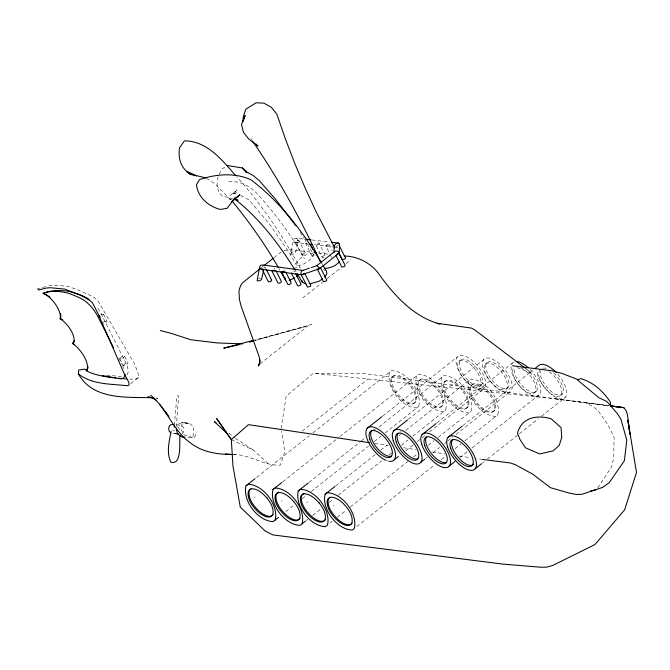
<?xml version="1.0" encoding="UTF-8"?>
<svg xmlns="http://www.w3.org/2000/svg" width="670" height="670" viewBox="0 0 670 670"><rect width="100%" height="100%" fill="white"/><g stroke="black" fill="none" stroke-linecap="round" stroke-linejoin="round"><path stroke-width="0.5" stroke-dasharray="3.35 2.51" d="M130.684 383.642L138.313 377.604L138.464 374.471L134.67 364.086L98.138 301.215L94.152 297.497L90.785 295.663L78.809 290.21L67.921 286.392L53.784 285.043L46.573 286.299M174.334 425.14L176.595 399.337L177.232 395.803L178.622 395.945L176.361 426.354M188.01 437.351L192.952 437.594L193.856 427.108L189.585 423.373C185.682 423.122 180.791 421.279 177.877 424.939L176.981 427.552M299.113 240.765L298.904 242.222L295.755 242.339L302.103 254.96L303.309 255.103L304.984 254.307L305.461 253.377L299.113 240.765C296.676 239.215 298.024 244.784 295.88 242.28L294.808 242.465L293.309 240.748L294.189 238.604L296.567 238.185L303.786 239.031M306.441 243.135L305.704 243.503L312.053 256.124L314.934 255.471M319.096 243.101L318.887 244.558L315.738 244.676L322.086 257.297L323.283 257.439L324.967 256.652L325.444 255.714L319.096 243.101L317.898 242.959L315.738 244.676M325.771 245.857L327.932 244.131L329.129 244.274L328.895 245.756L325.771 245.857L329.849 253.964M218.085 176.93L216.988 184.334L218.588 191.855L222.599 196.561L227.942 197.181L237.448 189.903L232.038 194.191L236.276 192.659L233.302 193.354L237.976 194.417M100.743 314.691L103.557 314.431L101.639 316.474M103.557 314.431L106.999 321.282L106.203 322.63L103.842 323.786M119.888 358.609L121.806 356.566L124.612 356.306L128.062 363.157L126.144 365.2L123.33 365.46L119.888 358.609L122.702 358.349L124.612 356.306M123.33 365.46L125.248 363.416L128.062 363.157M265.102 269.013L265.328 267.539L263.921 267.598L264.315 266.627M281.14 428.465L286.199 396.146L313.367 373.232L362.83 373.366L609.373 405.769M296.567 238.185L298.066 239.91L295.755 251.753L295.018 253.159L292.497 254.34L290.705 254.114L293.309 240.748M389.546 372.135C385.803 386.9 401.447 407.511 416.665 407.93L418.708 406.38C422.452 391.615 406.807 370.996 391.598 370.585L312.454 433.197M416.489 375.87C412.745 390.627 428.39 411.246 443.607 411.656L445.651 410.107C449.394 395.35 433.75 374.731 418.532 374.321L339.389 436.932M441.831 377.168C438.088 391.933 453.732 412.553 468.95 412.963L470.993 411.413C474.737 396.657 459.092 376.038 443.883 375.627L378.676 427.192M468.64 380.577C464.896 395.334 480.541 415.953 495.758 416.363L497.802 414.822C501.545 400.057 485.901 379.438 470.692 379.027L405.484 430.592M297.681 240.832L298.066 239.91M194.426 437.778L196.704 432.284M302.103 254.96L302.58 254.03L304.255 253.235L305.461 253.377M312.053 256.124L312.522 255.195L314.205 254.399M322.086 257.297L322.563 256.367L324.238 255.572L325.444 255.714M290.705 254.114L291.45 252.674L293.971 251.526L295.755 251.753M219.165 174.275L221.971 169.1L225.723 166.512M597.816 487.844L611.735 466.588L613.678 457.744L614.089 437.225L607.924 424.73L599.424 412.494L595.119 408.08L586.493 402.854L555.698 398.943L313.367 373.232M182.031 433.792L183.454 432.326L184.116 430.182L183.831 427.937L182.684 426.179L180.975 425.391L175.774 424.73M337.965 245.304L335.804 247.029L337.169 249.734M261.568 267.531L263.142 266.283M274.156 257.565L281.241 251.962M302.74 297.941L322.362 282.405M327.27 278.519L340.352 268.159M346.072 263.62L350.979 259.734M260.127 363.793L308.25 325.679L311.659 324.38L254.583 340.536M302.178 431.128L367.964 379.027M256.677 477.375L309.172 435.793M391.607 377.503L392.528 376.783M254.474 497.458L255.195 496.889M282.799 481.755L338.576 437.577M418.549 381.238L419.47 380.51M382.754 416.011L457.384 356.909M281.417 501.185L282.137 500.624M458.774 361.549L460.332 360.326M308.962 482.408L360.636 441.488M361.457 440.835L365.56 437.585M414.814 402.461L415.735 401.732M443.892 382.545L444.813 381.816M285.847 511.62L294.046 505.121M302.245 498.622L306.349 495.373M311.265 491.479L368.676 446.002M374.421 441.455L380.979 436.262M385.083 433.013L418.708 406.38M408.365 419.303L483.807 359.547M306.76 502.492L307.48 501.922M485.206 364.195L486.755 362.964M335.771 485.817L375.141 454.629M380.887 450.081L387.444 444.888M398.926 435.793L400.568 434.495M441.756 406.188L442.669 405.467M470.7 385.945L471.621 385.225M306.224 520.548L307.865 519.25M312.781 515.347L321.809 508.203M329.188 502.358L333.291 499.108M338.208 495.214L381.682 460.784M389.061 454.93L391.523 452.987M401.364 445.19L407.921 439.989M412.846 436.095L445.651 410.107M479.98 386.138L481.537 384.907M436.873 422.929L512.324 363.165M333.576 505.9L334.288 505.331M405.752 450.684L413.139 444.838M417.234 441.589L421.338 438.339M422.159 437.694L426.254 434.445M429.537 431.849L484.485 388.324M467.099 407.494L468.02 406.765M329.925 523.153L332.387 521.201M337.312 517.307L346.331 510.155M350.435 506.914L407.846 461.437M413.583 456.89L416.866 454.294M428.348 445.198L434.085 440.651M438.188 437.401L470.993 411.413M506.411 388.776L507.961 387.553M462.794 425.685L532.508 370.477M425.618 458.523L427.259 457.225M433.004 452.677L439.562 447.476M444.478 443.582L446.94 441.631M447.761 440.986L452.685 437.083M455.96 434.487L510.909 390.962M493.907 410.903L494.829 410.174M356.733 526.553L434.654 464.838M441.212 459.645L445.316 456.396M455.156 448.599L460.893 444.051M464.997 440.801L497.802 414.822M534.92 392.402L536.477 391.171M459.871 457.593L468.079 451.094M472.174 447.853L539.425 394.588M560.849 395.158L562.398 393.935M482.517 462.953L484.159 461.655M487.433 459.059L518.597 434.369M519.418 433.725L538.278 418.784M541.561 416.187L565.346 397.344M183.898 422.879L181.721 422.711L189.585 423.373L183.898 422.879L181.595 424.696L181.285 429.956L184.083 434.847L192.952 437.594M138.313 377.604L136.027 379.027L129.243 379.22M103.063 322.236L105.424 321.081L106.999 321.282M258.712 278.904L260.396 278.117M283.703 250.706L289.917 249.692L313.493 252.431M293.803 268.561L297.723 267.338L300.361 267.908C282.238 235.463 261.668 204.074 236.56 176.57M45.602 286.609L38.651 288.502M254.701 340.569L306.056 326.474L254.843 339.983M232.247 198.756L228.378 199.166L232.322 199.023M337.697 247.515L335.804 247.029M228.73 181.738C239.173 180.456 249.357 185.657 256.484 193.01C274.909 213.018 291.224 235.003 304.415 258.804M121.521 376.507L104.956 375.033M233.83 454.587L235.714 454.67L233.662 454.562M233.378 454.662C249.994 454.093 263.829 466.178 280.328 465.114L284.8 451.923L281.618 431.522M313.108 253.679C306.332 253.118 299.683 258.025 296.123 263.528L296.525 265.32C303.301 265.881 309.942 260.965 313.51 255.463L313.108 253.679L304.683 239.249M318.618 253.026L328.87 254.215M312.027 239.994L329.548 242.046M305.704 243.503L306.902 243.646M294.808 242.465L307.195 243.914M314.414 244.759L335.059 247.18M172.508 430.601L174.585 430.844M155.809 398.072L157.726 398.315L155.75 398.047M482.852 459.478L476.68 458.623M171.822 433.113L172.475 433.197M586.493 402.854L608.72 405.719M555.698 398.943L608.385 405.693M273.871 268.712L275.052 268.879M283.686 270.06L284.867 270.219M293.51 271.409L294.683 271.568M374.714 443.448L388.106 445.441M403.549 447.744L415.911 449.578M432.393 452.032L444.754 453.875M459.168 456.019L470.499 457.702M517.156 367.587L532.173 373.416L525.498 368.358M206.444 178.27L214.283 183.337L231.384 200.464M240.681 195.364L249.039 199.945L270.094 224.885L288.226 251.116L296.525 265.32M323.375 269.507L326.248 270.722M231.326 439.612L253.62 450.257L268.913 464.503M235.404 438.306L253.62 450.257M228.897 433.13L234.592 437.661M250.965 138.74L252.372 140.214M300.21 232.415L304.121 238.394M178.354 427.217L179.862 429.696M321.608 262.967L322.639 264.692M295.068 270.094L296.115 271.844M278.879 268.519L279.909 270.303M329.129 244.274L332.303 250.58M330.302 254.868L331.667 257.573M118.758 358.073L121.999 364.514M468.916 404.454C469.377 397.117 464.402 390.811 459.469 385.92A18.601 8.367 51.6 0 0 443.909 384.128C443.456 391.473 448.423 397.779 453.356 402.662A18.601 8.367 51.6 0 0 468.916 404.462M417.653 383.55C417.192 390.895 422.159 397.193 427.091 402.084A18.601 8.367 51.6 0 0 442.661 403.884C443.113 396.54 438.147 390.233 433.214 385.342A18.601 8.367 51.6 0 0 417.644 383.55M388.6 461.186A20.82 9.363 51.6 0 1 386.875 460.692M373.265 429.478A16.289 7.337 51.7 0 1 375.476 429.319M399.697 432.117A16.289 7.337 51.7 0 1 401.112 431.907M525.473 368.316A16.289 7.328 51.6 0 1 536.879 383.944A16.289 7.328 51.6 0 1 532.667 392.377L529.987 391.607A16.289 7.328 51.6 0 1 514.393 368.483M520.925 367.704A16.289 7.328 51.6 0 1 534.744 383.491A16.289 7.328 51.6 0 1 531.109 393.608L528.437 392.838A16.289 7.328 51.6 0 1 515.841 380.677A16.289 7.328 51.6 0 1 513.714 367.813M530.163 369.589A20.82 9.363 51.6 0 1 540.531 387.88A20.82 9.363 51.6 0 1 534.551 396.129L531.134 395.149A20.82 9.363 51.6 0 1 513.806 377.344A20.82 9.363 51.6 0 1 514.367 361.808M553.671 372.939A16.289 7.328 51.6 0 1 563.118 387.913A16.289 7.328 51.6 0 1 558.587 395.141L555.907 394.37A16.289 7.328 51.6 0 1 540.313 371.239M542.792 368.282A16.289 7.328 51.6 0 1 546.754 368.55M549.082 371.775A16.289 7.328 51.6 0 1 561.117 387.52A16.289 7.328 51.6 0 1 557.03 396.372L554.358 395.602A16.289 7.328 51.6 0 1 540.799 381.666A16.289 7.328 51.6 0 1 541.234 369.513M557.909 374.337A20.82 9.363 51.6 0 1 560.472 398.893L557.055 397.913A20.82 9.363 51.6 0 1 536.938 369.915M127.166 374.823A17.989 8.501 50.8 0 0 125.792 362.788L101.287 314.062A21.239 10.042 50.8 0 0 96.597 306.81M122.459 365.435A17.989 7.671 52.4 0 1 124.352 370.2M504.15 388.759L501.478 387.989A16.289 7.328 51.6 0 1 485.758 365.661A16.289 7.328 51.6 0 1 503.044 370.636A16.289 7.328 51.6 0 1 504.15 388.759M502.601 389.99L499.921 389.22A16.289 7.328 51.6 0 1 484.209 366.892A16.289 7.328 51.6 0 1 501.495 371.867A16.289 7.328 51.6 0 1 502.601 389.99M506.034 392.511L502.617 391.523A20.82 9.363 51.6 0 1 482.534 362.989A20.82 9.363 51.6 0 1 504.627 369.354A20.82 9.363 51.6 0 1 506.034 392.511M477.727 386.121L475.047 385.351A16.289 7.328 51.6 0 1 459.335 363.014A16.289 7.328 51.6 0 1 476.621 367.998A16.289 7.328 51.6 0 1 477.727 386.121M476.169 387.352L473.497 386.582A16.289 7.328 51.6 0 1 457.778 364.246A16.289 7.328 51.6 0 1 475.072 369.229A16.289 7.328 51.6 0 1 476.169 387.352M479.611 389.873L476.194 388.885A20.82 9.363 51.6 0 1 456.111 360.351A20.82 9.363 51.6 0 1 478.204 366.708A20.82 9.363 51.6 0 1 479.611 389.873M489.443 392.62L486.286 389.329A18.601 8.367 51.6 0 0 470.717 387.528C470.265 394.873 475.231 401.179 480.164 406.07A18.601 8.367 51.6 0 0 495.725 407.863C496.194 402.109 492.919 396.916 489.443 392.62M488.522 393.349L485.365 390.057A18.601 8.367 51.6 0 0 469.804 388.257C469.352 395.602 474.31 401.908 479.243 406.791A18.601 8.367 51.6 0 0 494.812 408.591C495.272 402.838 492.006 397.637 488.522 393.349M461.714 389.948L458.556 386.649A18.601 8.367 51.6 0 0 442.996 384.848C442.543 392.193 447.501 398.499 452.434 403.39A18.601 8.367 51.6 0 0 468.003 405.191C468.464 399.437 465.189 394.236 461.714 389.948M437.284 387.913L434.127 384.622A18.601 8.367 51.6 0 0 418.566 382.821C418.114 390.166 423.072 396.472 428.013 401.355A18.601 8.367 51.6 0 0 443.574 403.156C444.034 397.402 440.768 392.201 437.284 387.913M410.341 384.178L407.184 380.887A18.601 8.367 51.6 0 0 391.623 379.086C391.171 386.431 396.137 392.737 401.07 397.628A18.601 8.367 51.6 0 0 416.631 399.421C417.092 393.667 413.826 388.474 410.341 384.178M409.429 384.907L406.271 381.615A18.601 8.367 51.6 0 0 390.71 379.815C390.258 387.159 395.216 393.466 400.149 398.349A18.601 8.367 51.6 0 0 415.718 400.149C416.179 394.396 412.904 389.195 409.429 384.907"/><path stroke-width="1" d="M311.282 267.531L316.902 265.605L333.962 252.088L334.271 245.538L336.156 243.52L338.827 243.135L339.615 244.768L339.221 253.059L319.456 268.72L301.684 274.809L261.049 269.24L259.524 267.539L260.404 265.379L262.799 264.926L302.857 270.42L309.414 268.176M243.001 121.128L243.277 116.739L245.798 109.21L256.166 102.786L263.804 103.13L271.367 107.301L276.827 114.168L285.428 139.042L294.85 163.631L305.101 187.91L316.156 211.854L334.807 247.917M174.192 427.2L174.334 425.14M152.936 397.712C127.007 396.95 93.39 400.434 78.415 373.969L78.683 370.058L84.529 369.128L87.117 370.125M102.368 322.982L102.812 323.878M259.524 267.539L257.129 280.705L258.922 280.931L261.442 279.75L263.603 270.538M171.126 431.48C169.175 441.321 166.227 452.744 170.858 462.141C182.181 465.617 179.183 441.806 179.97 435.634M243.252 121.077L245.128 115.483L241.518 124.511L243.403 132.241L248.863 139.117L257.992 146.11L255.89 143.899M336.298 255.061L338.786 252.816L345.167 265.488L344.673 266.425L341.8 267.062L336.013 255.563M255.035 478.673L246.016 485.817C242.28 500.582 257.916 521.201 273.134 521.612L278.46 517.466M281.978 482.4L272.958 489.552C269.223 504.309 284.859 524.928 300.076 525.339L305.403 521.193M275.177 520.062C278.921 505.297 263.285 484.686 248.067 484.268L246.016 485.817M298.301 490.859C294.566 505.616 310.202 526.235 325.419 526.645L327.463 525.096C331.206 510.339 315.57 489.72 300.353 489.309L298.301 490.859L308.141 483.062M302.12 523.798C305.863 509.032 290.219 488.413 275.01 488.003L272.958 489.552M325.109 494.259C321.374 509.024 337.01 529.635 352.227 530.054L354.279 528.504C358.014 513.739 342.378 493.12 327.161 492.71L325.109 494.259L334.95 486.462M266.233 269.348L271.677 280.161L271.166 281.107L269.482 281.886L268.302 281.727L262.087 269.038L261.049 269.24M610.68 405.291L610.186 401.757C602.983 391.188 593.252 382.126 580.689 378.617L577.607 380.074L598.846 397.712L606.986 401.606L617.33 413.583L620.931 419.253L626.768 440.14L624.381 460.7L609.315 482.584L602.698 487.375L581.945 494.293L576.518 494.485L569.09 493.061L550.397 487.676L532.817 474.218L515.331 464.679L510.565 462.995L482.852 459.478M259.742 363.936L258.344 366.071L259.399 363.19L259.675 359.539L259.96 362.294L259.34 357.294L241.2 306.399L239.408 299.473L238.964 290.596L240.564 285.763L242.44 282.899L259.993 268.779M324.707 277.012L326.885 273.904L326.248 270.722L323.158 265.546M258.519 365.066L259.65 363.844M99.621 315.386L98.825 316.734L100.4 316.935M339.623 261.585C335.988 265.797 330.385 268.26 324.841 268.394M296.266 276.794L298.225 274.734M124.938 374.279A17.989 7.671 52.4 0 1 118.967 378.525C107.87 377.017 96.363 375.937 86.237 370.778A18.643 7.956 52.4 0 0 84.914 357.998A18.643 7.956 52.4 0 0 72.494 343.459A16.113 6.876 52.4 0 0 71.849 332.01A16.113 6.876 52.4 0 0 60.091 318.794L60.417 318.535A16.976 8.023 50.8 0 0 60.618 313.694M72.494 343.459L72.829 343.199A16.113 7.621 50.8 0 0 74.412 340.921M86.237 370.778L86.564 370.518A18.643 8.81 50.8 0 0 88.072 366.565M263.921 265.663L273.368 258.184M367.177 428.356L381.934 416.665M393.6 430.994L407.544 419.956M422.117 434.621L436.053 423.574M394.27 459.779L398.374 456.53M448.037 437.376L461.973 426.338M534.962 368.525L538.245 365.929A20.82 9.363 51.6 0 1 556.083 372.353M420.701 462.417L424.797 459.168M449.21 466.035L454.955 461.488M475.139 468.799L481.696 463.606M235.162 198.446L239.877 194.727L231.401 202.248L235.019 197.893L227.055 208.328L220.397 209.434C208.713 206.603 197.483 197.106 196.536 184.543L199.501 179.585C215.857 174.049 235.187 172.332 251.116 179.912C280.001 201.712 302.547 231.242 321.089 262.104M317.228 269.399L320.528 267.682L326.759 280.077L326.265 281.015L323.392 281.651L317.463 269.298M322.63 278.812L318.803 281.35L310.243 283.745M294.616 277.866L289.189 280.395M333.962 252.088L335.804 250.948L338.425 251.434L339.221 253.059L338.534 253.486M302.857 270.42L301.441 271.007L300.855 273.209L301.684 274.809L304.699 273.31L310.847 285.537L310.336 286.475L307.471 287.095L301.132 274.482L302.145 274.625M249.6 341.935L252.59 341.097M249.667 341.951L252.691 341.122M253.838 340.243L223.713 348.191L239.634 344.564M590.655 491.026L596.71 489.544M274.809 270.353L271.677 270.446L278.025 283.058L279.197 283.217L280.889 282.439L281.4 281.5L275.956 270.68M284.624 271.702L281.492 271.786L287.84 284.407L289.013 284.566L290.705 283.787L291.216 282.841L285.772 272.028M316.902 265.605L318.652 267.104L319.28 268.737M242.624 343.886L217.097 342.923L190.64 339.74L171.436 333.417L160.348 330.536M232.884 454.545C218.286 454.536 202.843 452.418 190.942 443.264C172.952 431.095 167.291 408.7 150.633 395.292M185.046 437.2L182.081 437.049L177.45 433.758L176.377 429.294M232.632 454.511L225.43 454.126L232.39 454.595M126.437 378.994L118.875 378.223M314.515 252.548L316.567 252.783M344.246 255.999C357.21 256.225 369.43 262.339 377.662 272.338C393.391 294.457 412.862 316.726 440.014 324.096M227.222 165.473L242.339 167.969L246.937 172.031L253.185 175.573L259.039 180.398L275.378 199.007L295.73 225.581M305.847 239.274L310.997 239.877M331.608 242.289L338.827 243.135M309.255 244.156L312.354 244.525M512.466 365.761L551.963 370.778L562.096 373.433L577.909 379.572M112.141 377.302L102.326 375.635M114.051 377.545L115.969 377.788M173.237 424.411L170.766 424.721L169.334 426.179L168.673 428.323L168.957 430.576L170.105 432.326M174.175 433.415L178.463 433.959M610.747 405.978L623.879 407.678L626.115 410.635L627.447 414.797L629.968 434.361L627.849 420.073L636.5 472.459L624.616 509.878L594.985 544.517L552.658 565.488L546.603 567.163L540.606 567.214L502.843 564.106L272.774 534.894L265.111 530.975L240.296 507.073L232.951 465.96L231.326 439.612L216.753 418.666L231.326 439.612L248.444 424.654L369.564 442.686M610.454 405.953L623.879 407.678L610.412 405.903M261.953 269.106L263.134 269.273M292.488 273.293L291.316 273.134L297.656 285.747L298.837 285.914L300.52 285.135L301.031 284.189L295.596 273.368M271.074 280.085L271.677 280.161M150.817 397.369L147.852 396.958L152.4 398.122L155.959 400.015M439.018 323.811L437.024 323.25L471.479 328.091L474.62 329.791L524.669 367.721M234.257 199.258L238.043 200.33L235.539 199.216M205.573 177.91C197.483 175.414 187.458 175.28 182.743 166.671C179.133 161.118 178.589 154.301 179.485 147.877L184.468 140.851C206.812 140.935 221.795 159.594 235.162 175.037M297.162 273.603L302.413 282.372L306.249 283.988M192.952 174.217L186.721 171.361L189.535 174.116L196.511 175.85L194.727 175.029M235.388 199.509C259.583 218.68 278.904 243.872 295.068 270.094M78.415 373.969C92.242 384.798 110.902 383.851 127.535 385.753L129.159 384.856L128.732 382.185L123.774 372.713L98.373 314.347L92.636 303.083L90.165 300.654L81.221 295.487L64.538 289.072L50.401 287.723L46.088 288.05L38.592 290.051L37.763 288.703M215.891 422.778L214.258 421.48L227.306 433.758M232.833 201.896C249.625 222.624 265.194 244.408 278.368 267.623M159.619 404.236L167.701 415.031M165.398 411.933L169.041 416.815M252.716 141.303C278.745 179.342 301.299 219.752 320.252 261.761M280.939 272.087L285.571 280.127L284.909 277.924M339.137 245.388L345.511 258.059L345.033 258.997L342.152 259.65L338.526 252.439M310.419 244.625L312.689 249.131M113.674 347.965L97.954 316.709A21.239 9.062 52.4 0 0 82.686 299.423A128.28 54.722 52.4 0 0 67.293 292.941C59.253 291.073 50.895 290.462 43.056 293.385A16.976 7.244 52.4 0 1 55.819 304.741A16.976 7.244 52.4 0 1 60.091 318.794M302.095 280.78L302.413 282.372M327.203 501.227C326.742 508.564 331.709 514.861 336.633 519.736A18.593 8.367 51.6 0 0 352.185 521.536C352.646 514.2 347.688 507.902 342.755 503.019A18.593 8.367 51.6 0 0 327.195 501.227M385.979 460.34A20.82 9.363 51.6 0 1 365.904 431.798A20.82 9.363 51.6 0 1 387.989 438.163A20.82 9.363 51.6 0 1 389.404 461.32M391.28 456.195A16.289 7.337 51.7 0 1 376.172 446.932A16.289 7.337 51.7 0 1 371.674 430.542M417.712 458.833A16.289 7.337 51.7 0 1 402.595 449.57A16.289 7.337 51.7 0 1 398.106 433.189M517.198 361.624A20.82 9.363 51.6 0 1 528.27 367.755M446.22 462.459A16.289 7.337 51.7 0 1 431.103 453.188A16.289 7.337 51.7 0 1 426.614 436.806M473.74 464.151A16.289 7.337 51.7 0 1 458.372 457.602A16.289 7.337 51.7 0 1 452.535 439.57M304.012 493.421A18.593 8.367 51.6 0 0 301.307 497.098C300.855 504.426 305.813 510.724 310.738 515.607A18.593 8.367 51.6 0 0 325.402 519.719M330.126 497.157A18.593 8.367 51.6 0 0 328.116 500.498C327.663 507.835 332.622 514.133 337.546 519.016A18.593 8.367 51.6 0 0 352.211 523.119M251.032 488.715A18.593 8.367 51.6 0 0 249.022 492.056C248.57 499.393 253.528 505.691 258.453 510.574A18.593 8.367 51.6 0 0 273.117 514.677M278.67 492.115A18.593 8.367 51.6 0 0 275.965 495.792C275.512 503.128 280.47 509.426 285.395 514.3A18.593 8.367 51.6 0 0 300.059 518.413M49.932 297.271A16.976 8.023 50.8 0 0 43.064 293.393C51.381 289.968 60.392 289.959 69.186 291.442A128.28 60.635 50.8 0 1 84.554 296.76M60.417 318.535A16.113 7.621 50.8 0 1 62.771 319.967M72.829 343.199A18.643 8.81 50.8 0 1 74.278 344.146M85.517 297.187A21.239 10.042 50.8 0 1 89.093 299.482M561.72 437.46L559.266 445.366L553.119 450.877L539.677 453.958L525.372 447.753L519.853 439.294L517.491 433.08C521.997 417.1 536.879 414.747 551.092 418.75L561.083 427.619L561.72 437.46M244.994 170.708L242.339 167.969L246.803 172.801L244.994 170.708M319.104 502.91L315.947 499.619A18.593 8.367 51.6 0 0 300.386 497.818C299.934 505.155 304.892 511.453 309.825 516.336A18.593 8.367 51.6 0 0 325.377 518.136C325.846 512.391 322.58 507.198 319.104 502.91M293.762 501.604L290.604 498.312A18.593 8.367 51.6 0 0 275.043 496.52C274.591 503.848 279.549 510.146 284.482 515.029A18.593 8.367 51.6 0 0 300.034 516.83C300.503 511.084 297.237 505.892 293.762 501.604M266.819 497.877L263.662 494.577A18.593 8.367 51.6 0 0 248.101 492.785C247.649 500.121 252.607 506.419 257.54 511.302A18.593 8.367 51.6 0 0 273.092 513.094C273.561 507.349 270.295 502.157 266.819 497.877M369.848 439.411A16.289 7.328 51.6 0 0 389.731 457.417A16.289 7.328 51.6 0 0 382.595 435.366A16.289 7.328 51.6 0 0 369.848 439.411M396.272 442.058A16.289 7.328 51.6 0 0 416.154 460.064A16.289 7.328 51.6 0 0 409.027 438.004A16.289 7.328 51.6 0 0 396.272 442.058M393.248 440.76A20.82 9.363 51.6 0 0 418.658 463.774A20.82 9.363 51.6 0 0 409.546 435.592A20.82 9.363 51.6 0 0 393.248 440.76M424.78 445.676A16.289 7.328 51.6 0 0 444.662 463.682A16.289 7.328 51.6 0 0 437.535 441.631A16.289 7.328 51.6 0 0 424.78 445.676M421.757 444.386A20.82 9.363 51.6 0 0 447.166 467.392A20.82 9.363 51.6 0 0 438.063 439.21A20.82 9.363 51.6 0 0 421.757 444.386M450.709 448.439A16.289 7.328 51.6 0 0 470.591 466.446A16.289 7.328 51.6 0 0 463.464 444.386A16.289 7.328 51.6 0 0 450.709 448.439M447.686 447.141A20.82 9.363 51.6 0 0 473.095 470.156A20.82 9.363 51.6 0 0 463.983 441.974A20.82 9.363 51.6 0 0 447.686 447.141"/></g></svg>
